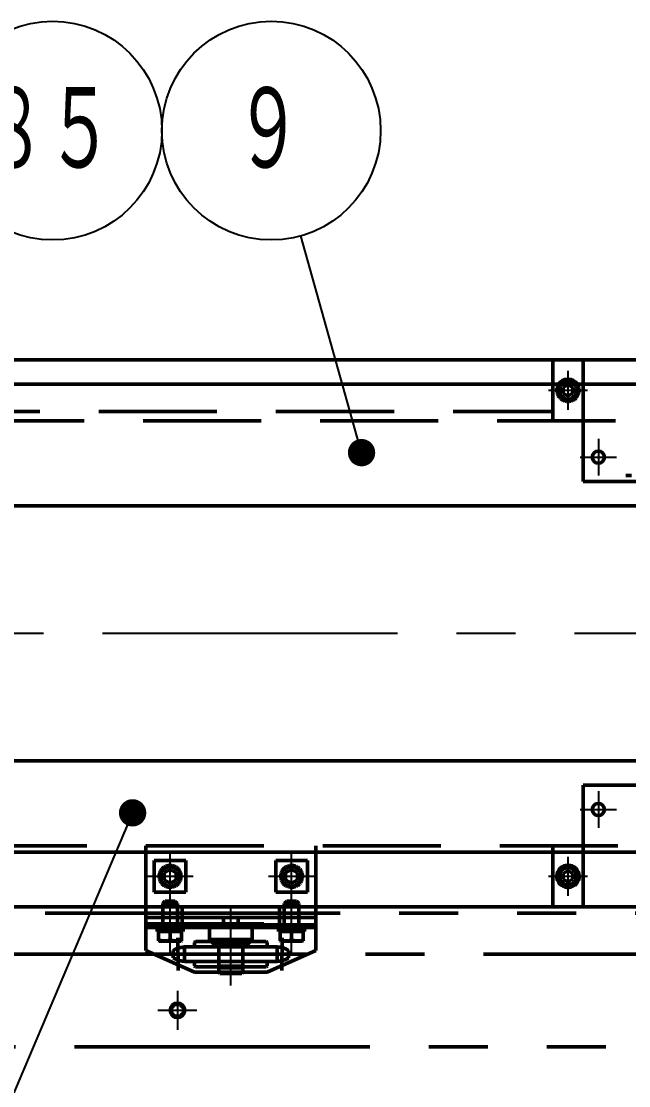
# Model space of a CAD drawing. Header units: millimetres. Extents: x -993 to 13147, y -7260 to 4342.
# Drawn here: x 1398 to 1898, y 2712 to 3588 of the extents above; entities that cross this region are included whole.
import ezdxf

# ---------------------------------------------------------------- set-up
doc = ezdxf.new("R2010")
doc.units = ezdxf.units.MM
doc.header["$LTSCALE"] = 7.649257
for name, pattern in [('CENTER', [50.8, 31.75, -6.35, 6.35, -6.35]), ('DASHED', [19.05, 12.7, -6.35]), ('PHANTOM', [63.5, 31.75, -6.35, 6.35, -6.35, 6.35, -6.35])]:
    doc.linetypes.add(name, pattern=pattern)
for name, color, linetype in [('NoLayerName_001', 7, 'Continuous'), ('NoLayerName_002', 7, 'Continuous'), ('NoLayerName_003', 7, 'Continuous')]:
    doc.layers.add(name, color=color, linetype=linetype)
doc.styles.get("Standard").update_dxf_attribs({"font": 'txt', "bigfont": 'extfont2'})

# ---------------------------------------------------------------- blocks, each defined once
blk = doc.blocks.new('JZB_0407')
at = {"layer": 'NoLayerName_001', "color": 7, "linetype": 'Continuous', "lineweight": 50}
for p, q in [((4378, 100), (5, 100)), ((4183, 0), (200, 0))]:
    blk.add_line(p, q, dxfattribs=at)
blk = doc.blocks.new('JZB_0408')
at = {"layer": 'NoLayerName_001', "color": 7, "linetype": 'Continuous', "lineweight": 50}
for p, q in [((200, 75), (4367, 75)), ((5, 0), (4562, 0))]:
    blk.add_line(p, q, dxfattribs=at)
blk = doc.blocks.new('JZB_0420')
at = {"layer": 'NoLayerName_001', "color": 4, "linetype": 'CENTER', "lineweight": 25}
for p, q in [((15, 30), (15, 0)), ((0, 15), (30, 15))]:
    blk.add_line(p, q, dxfattribs=at)
at = {"layer": 'NoLayerName_001', "color": 7, "linetype": 'Continuous', "lineweight": 50}
blk.add_circle((15, 15), 5, dxfattribs=at)
blk = doc.blocks.new('JZB_0426')
at = {"layer": 'NoLayerName_001', "color": 4, "linetype": 'CENTER', "lineweight": 25}
for p, q in [((15, 30), (15, 0)), ((0, 15), (30, 15))]:
    blk.add_line(p, q, dxfattribs=at)
at = {"layer": 'NoLayerName_001', "color": 7, "linetype": 'Continuous', "lineweight": 50}
blk.add_circle((15, 15), 5, dxfattribs=at)
blk = doc.blocks.new('JZB_0434')
at = {"layer": 'NoLayerName_001', "color": 7, "linetype": 'Continuous', "lineweight": 50}
for p, q in [((0, 80), (0, 100)), ((125, 100), (0, 100)), ((25, 80), (25, 100)), ((100, 80), (100, 100)), ((125, 80), (125, 100))]:
    blk.add_line(p, q, dxfattribs=at)
at = {"layer": 'NoLayerName_001', "color": 3, "linetype": 'DASHED', "lineweight": 50}
for p, q in [((0, 50), (0, 80)), ((25, 0), (25, 80)), ((100, 0), (100, 80)), ((125, 50), (125, 80)), ((60.25, 5), (64.75, 5)), ((25, 0), (100, 0))]:
    blk.add_line(p, q, dxfattribs=at)
blk = doc.blocks.new('JZB_0454')
at = {"layer": 'NoLayerName_001', "color": 3, "linetype": 'DASHED', "lineweight": 50}
for p, q in [((100, 100), (25, 100)), ((25, 100), (25, 45)), ((100, 100), (100, 45)), ((0, 50), (0, 45)), ((125, 50), (125, 45))]:
    blk.add_line(p, q, dxfattribs=at)
at = {"layer": 'NoLayerName_001', "color": 7, "linetype": 'Continuous', "lineweight": 50}
for p, q in [((0, 45), (0, 0)), ((25, 45), (25, 0)), ((100, 45), (100, 0)), ((125, 45), (125, 0)), ((0, 0), (125, 0))]:
    blk.add_line(p, q, dxfattribs=at)
blk = doc.blocks.new('JZB_0523')
at = {"layer": 'NoLayerName_001', "color": 7, "linetype": 'Continuous', "lineweight": 50}
for p, q in [((7.34, 0.17), (7.34, 1.4)), ((8.56, 0), (8.56, 1.2)), ((9.84, 0), (9.84, 1.2))]:
    blk.add_line(p, q, dxfattribs=at)
blk.add_arc((9.2, 9.18), 9.2, 273.9911, 266.0089, dxfattribs=at)
blk = doc.blocks.new('JZB_0525')
at = {"layer": 'NoLayerName_001', "color": 7, "linetype": 'Continuous', "lineweight": 50}
for p, q in [((8, 12.57), (4.04, 10.29)), ((4.04, 10.29), (4.04, 5.71)), ((11.96, 10.29), (8, 12.57)), ((11.96, 5.71), (11.96, 10.29)), ((4.04, 5.71), (8, 3.42)), ((8, 3.42), (11.96, 5.71))]:
    blk.add_line(p, q, dxfattribs=at)
for radius in [8, 7]:
    blk.add_circle((8, 8), radius, dxfattribs=at)
blk = doc.blocks.new('JZB_0527')
at = {"layer": 'NoLayerName_001', "color": 7, "linetype": 'Continuous', "lineweight": 50}
blk.add_arc((9.2, 9.18), 9.2, 32.92073, 147.07927, dxfattribs=at)
at = {"layer": 'NoLayerName_001', "color": 3, "linetype": 'DASHED', "lineweight": 50}
for start, end in [(147.07927, 266.0089), (273.9911, 32.92073)]:
    blk.add_arc((9.2, 9.18), 9.2, start, end, dxfattribs=at)
blk = doc.blocks.new('JZB_0529')
at = {"layer": 'NoLayerName_001', "color": 3, "linetype": 'DASHED', "lineweight": 50}
for p, q in [((8, 12.57), (4.04, 10.29)), ((4.04, 10.29), (4.04, 5.71)), ((11.96, 10.29), (8, 12.57)), ((11.96, 5.71), (11.96, 10.29)), ((4.04, 5.71), (8, 3.42)), ((8, 3.42), (11.96, 5.71))]:
    blk.add_line(p, q, dxfattribs=at)
for radius, start, end in [(8, 141.31781, 38.68219), (7, 134.41531, 45.58469)]:
    blk.add_arc((8, 8), radius, start, end, dxfattribs=at)
at = {"layer": 'NoLayerName_001', "color": 7, "linetype": 'Continuous', "lineweight": 50}
for radius, start, end in [(8, 38.68219, 141.31781), (7, 45.58469, 134.41531)]:
    blk.add_arc((8, 8), radius, start, end, dxfattribs=at)
blk = doc.blocks.new('JZB_0531')
at = {"layer": 'NoLayerName_001', "color": 4, "linetype": 'CENTER', "lineweight": 25}
for p, q in [((16, 32), (16, 0)), ((0, 16), (32, 16))]:
    blk.add_line(p, q, dxfattribs=at)
blk = doc.blocks.new('JZB_0534')
at = {"layer": 'NoLayerName_001', "color": 4, "linetype": 'CENTER', "lineweight": 25}
for p, q in [((16, 32), (16, 0)), ((0, 16), (32, 16))]:
    blk.add_line(p, q, dxfattribs=at)
blk = doc.blocks.new('JZB_0588')
at = {"layer": 'NoLayerName_001', "color": 7, "linetype": 'Continuous', "lineweight": 50}
for p, q in [((1875, 460), (1210, 460)), ((1210, 10), (1540, 10)), ((1680, 10), (1875, 10))]:
    blk.add_line(p, q, dxfattribs=at)
at = {"layer": 'NoLayerName_001', "color": 3, "linetype": 'DASHED', "lineweight": 50}
for p, q in [((1210, 417.5), (1875, 417.5)), ((663.6, 410), (4220, 410)), ((4260, 60), (0, 60))]:
    blk.add_line(p, q, dxfattribs=at)
blk = doc.blocks.new('JZB_0590')
at = {"layer": 'NoLayerName_001', "color": 3, "linetype": 'DASHED', "lineweight": 50}
for p, q in [((0, 0), (0, 26)), ((0, 26), (26, 26)), ((26, 0), (26, 26)), ((0, 0), (26, 0))]:
    blk.add_line(p, q, dxfattribs=at)
blk = doc.blocks.new('JZB_0591')
at = {"layer": 'NoLayerName_001', "color": 3, "linetype": 'DASHED', "lineweight": 50}
for p, q in [((9, 14.71), (4.05, 11.86)), ((4.05, 11.86), (4.05, 6.14)), ((13.95, 11.86), (9, 14.71)), ((13.95, 6.14), (13.95, 11.86)), ((4.05, 6.14), (9, 3.28)), ((9, 3.28), (13.95, 6.14))]:
    blk.add_line(p, q, dxfattribs=at)
for radius in [9, 7.8]:
    blk.add_circle((9, 9), radius, dxfattribs=at)
blk = doc.blocks.new('JZB_0592')
at = {"layer": 'NoLayerName_001', "color": 3, "linetype": 'DASHED', "lineweight": 50}
for p, q in [((0, 0), (0, 26)), ((0, 26), (26, 26)), ((26, 0), (26, 26)), ((0, 0), (26, 0))]:
    blk.add_line(p, q, dxfattribs=at)
blk = doc.blocks.new('JZB_0593')
at = {"layer": 'NoLayerName_001', "color": 3, "linetype": 'DASHED', "lineweight": 50}
for p, q in [((9, 14.71), (4.05, 11.86)), ((4.05, 11.86), (4.05, 6.14)), ((13.95, 11.86), (9, 14.71)), ((13.95, 6.14), (13.95, 11.86)), ((4.05, 6.14), (9, 3.28)), ((9, 3.28), (13.95, 6.14))]:
    blk.add_line(p, q, dxfattribs=at)
for radius in [9, 7.8]:
    blk.add_circle((9, 9), radius, dxfattribs=at)
blk = doc.blocks.new('JZB_0614')
at = {"layer": 'NoLayerName_001', "color": 7, "linetype": 'Continuous', "lineweight": 50}
for p, q in [((0, 18.9), (0, 45.9)), ((30, 45.9), (30, 39.9)), ((110, 39.9), (110, 45.9)), ((140, 18.9), (140, 45.9)), ((0, 39.9), (140, 39.9)), ((8, 37.9), (0, 37.9)), ((52.5, 37.9), (32, 37.9)), ((52.5, 39.9), (52.5, 27.9)), ((87.5, 27.9), (87.5, 39.9)), ((108, 37.9), (87.5, 37.9)), ((140, 37.9), (132, 37.9)), ((52.5, 27.9), (87.5, 27.9)), ((52.5, 27.9), (54.05, 26.35)), ((85.95, 26.35), (87.5, 27.9)), ((0, 18.9), (40, 0.9)), ((100, 0.9), (140, 18.9)), ((40, 0.9), (60.1, 0.9)), ((60, 4.55), (60, 1)), ((80, 4.55), (60, 4.55)), ((60, 1), (80, 1)), ((60, 1), (61, 0)), ((60.5, 5.35), (60.5, 4.55)), ((79, 0), (61, 0)), ((79, 0), (80, 1)), ((79.5, 4.55), (79.5, 5.35)), ((79.9, 0.9), (100, 0.9)), ((80, 1), (80, 4.55))]:
    blk.add_line(p, q, dxfattribs=at)
at = {"layer": 'NoLayerName_001', "color": 3, "linetype": 'DASHED', "lineweight": 50}
for p, q in [((64, 45.9), (64, 39.9)), ((76, 39.9), (76, 45.9)), ((8, 37.9), (32, 37.9)), ((87.5, 37.9), (52.5, 37.9)), ((108, 37.9), (132, 37.9)), ((54.05, 26.35), (56.5, 23.9)), ((83.5, 23.9), (85.95, 26.35)), ((83.5, 23.9), (56.5, 23.9)), ((80, 22.4), (60, 22.4)), ((60, 5.9), (60, 22.4)), ((80, 22.4), (80, 5.9)), ((60, 5.9), (80, 5.9)), ((60.5, 5.35), (60.5, 5.9)), ((79.5, 5.9), (79.5, 5.35))]:
    blk.add_line(p, q, dxfattribs=at)
for centre, start, end in [((58.5, 22.4), 0, 90), ((81.5, 22.4), 90, 180)]:
    blk.add_arc(centre, 1.5, start, end, dxfattribs=at)
blk = doc.blocks.new('JZB_0615')
at = {"layer": 'NoLayerName_001', "color": 3, "linetype": 'DASHED', "lineweight": 50}
for p, q in [((5.5, 33), (3.5, 31)), ((3.5, 31), (15.5, 31)), ((3.5, 8), (3.5, 31)), ((5.5, 33), (13.5, 33)), ((15.5, 31), (13.5, 33)), ((15.5, 31), (15.5, 8))]:
    blk.add_line(p, q, dxfattribs=at)
at = {"layer": 'NoLayerName_001', "color": 7, "linetype": 'Continuous', "lineweight": 50}
for p, q in [((0, 8), (0, 0.29)), ((19, 8), (0, 8)), ((0, 0.29), (0.5, 0)), ((0.5, 0), (18.5, 0)), ((9.5, 8), (9.5, 1.14)), ((18.5, 0), (19, 0.29)), ((19, 0.29), (19, 8))]:
    blk.add_line(p, q, dxfattribs=at)
at = {"layer": 'NoLayerName_001', "color": 7, "linetype": 'Continuous', "lineweight": 50, "start_tangent": (-0.968004, -0.250936), "end_tangent": (-0.982197, 0.187856)}
for points in [[(9.5, 1.14), (7.01, 0.49), (4.41, 0.29), (0, 1.14)], [(19, 1.14), (16.51, 0.49), (13.91, 0.29), (9.5, 1.14)]]:
    blk.add_spline(points, degree=3, dxfattribs=at)
blk = doc.blocks.new('JZB_0616')
at = {"layer": 'NoLayerName_001', "color": 3, "linetype": 'DASHED', "lineweight": 50}
for p, q in [((5.5, 33), (3.5, 31)), ((3.5, 31), (15.5, 31)), ((3.5, 8), (3.5, 31)), ((5.5, 33), (13.5, 33)), ((15.5, 31), (13.5, 33)), ((15.5, 31), (15.5, 8))]:
    blk.add_line(p, q, dxfattribs=at)
at = {"layer": 'NoLayerName_001', "color": 7, "linetype": 'Continuous', "lineweight": 50}
for p, q in [((0, 0.29), (0, 8)), ((19, 8), (0, 8)), ((0, 0.29), (0.5, 0)), ((0.5, 0), (18.5, 0)), ((9.5, 8), (9.5, 1.14)), ((18.5, 0), (19, 0.29)), ((19, 8), (19, 0.29))]:
    blk.add_line(p, q, dxfattribs=at)
at = {"layer": 'NoLayerName_001', "color": 7, "linetype": 'Continuous', "lineweight": 50, "start_tangent": (-0.968004, -0.250936), "end_tangent": (-0.982197, 0.187856)}
for points in [[(9.5, 1.14), (7.01, 0.49), (4.41, 0.29), (0, 1.14)], [(19, 1.14), (16.51, 0.49), (13.91, 0.29), (9.5, 1.14)]]:
    blk.add_spline(points, degree=3, dxfattribs=at)
blk = doc.blocks.new('JZB_0617')
at = {"layer": 'NoLayerName_001', "color": 7, "linetype": 'Continuous', "lineweight": 50}
for p, q in [((0, 3), (0, 0)), ((1.25, 0), (0, 0)), ((9.98, 0), (8.52, 3)), ((11.52, 3), (12.98, 0)), ((21.5, 0), (20.25, 0)), ((21.5, 0), (21.5, 3))]:
    blk.add_line(p, q, dxfattribs=at)
blk = doc.blocks.new('JZB_0618')
at = {"layer": 'NoLayerName_001', "color": 7, "linetype": 'Continuous', "lineweight": 50}
for p, q in [((0, 3), (0, 0)), ((1.25, 0), (0, 0)), ((9.98, 0), (8.52, 3)), ((11.52, 3), (12.98, 0)), ((21.5, 0), (20.25, 0)), ((21.5, 0), (21.5, 3))]:
    blk.add_line(p, q, dxfattribs=at)
blk = doc.blocks.new('JZB_0619')
at = {"layer": 'NoLayerName_001', "color": 7, "linetype": 'Continuous', "lineweight": 50}
for p, q in [((0, 2.5), (0, 0)), ((0, 0), (24, 0)), ((24, 0), (24, 2.5))]:
    blk.add_line(p, q, dxfattribs=at)
blk = doc.blocks.new('JZB_0620')
at = {"layer": 'NoLayerName_001', "color": 7, "linetype": 'Continuous', "lineweight": 50}
for p, q in [((0, 2.5), (0, 0)), ((0, 0), (24, 0)), ((24, 0), (24, 2.5))]:
    blk.add_line(p, q, dxfattribs=at)
blk = doc.blocks.new('JZB_0636')
at = {"layer": 'NoLayerName_001', "color": 3, "linetype": 'DASHED', "lineweight": 50}
for p, q in [((0, 54), (0, 104)), ((140, 54), (140, 104)), ((0, 40), (140, 40)), ((60.1, 0), (79.9, 0))]:
    blk.add_line(p, q, dxfattribs=at)
at = {"layer": 'NoLayerName_001', "color": 7, "linetype": 'Continuous', "lineweight": 50}
for p, q in [((0, 45), (0, 54)), ((0, 54), (140, 54)), ((30, 54), (30, 45)), ((110, 45), (110, 54)), ((140, 54), (140, 45)), ((0, 45), (140, 45))]:
    blk.add_line(p, q, dxfattribs=at)
blk = doc.blocks.new('JZB_0638')
at = {"layer": 'NoLayerName_003', "color": 7, "linetype": 'Continuous', "lineweight": 50}
for p, q in [((18.41, 21), (17.41, 20)), ((17.41, 20), (17.41, 16.45)), ((18.41, 21), (76.41, 21)), ((77.41, 20), (76.41, 21)), ((77.41, 16.45), (77.41, 20)), ((0, 7.48), (0, 13.53)), ((9.11, 16.45), (85.52, 16.45)), ((9.36, 4.55), (9.36, 16.45)), ((85.46, 4.55), (85.46, 16.45)), ((94.85, 7.48), (94.85, 13.53)), ((9.21, 4.55), (84.2, 4.55)), ((17.41, 4.55), (17.41, 1)), ((17.41, 1), (18.41, 0)), ((18.41, 0), (76.41, 0)), ((76.41, 0), (77.41, 1)), ((77.41, 1), (77.41, 4.55)), ((85.52, 4.55), (84.2, 4.55))]:
    blk.add_line(p, q, dxfattribs=at)
for centre, start, end in [((84.85, -2.24), 72.47382, 87.94439), ((84.85, 23.24), 272.05561, 287.58536)]:
    blk.add_arc(centre, 18.7, start, end, dxfattribs=at)
for points, start_tangent, end_tangent in [([(9.11, 16.45), (8.46, 16.35), (5.07, 15.73), (1.73, 14.48), (0, 13.53)], (-0.98913, -0.147046), (-0.875929, -0.48244)), ([(94.85, 13.53), (91.89, 15.08), (90.49, 15.59)], (-0.885066, 0.465465), (-0.940136, 0.3408)), ([(0, 7.48), (3.12, 5.92), (6.54, 4.93), (8.46, 4.65), (9.21, 4.55)], (0.894476, -0.447116), (0.991781, -0.127944)), ([(90.5, 5.41), (93.21, 6.52), (94.85, 7.48)], (0.925351, 0.379112), (0.865229, 0.501376))]:
    blk.add_spline(points, degree=3, dxfattribs=dict(at, start_tangent=start_tangent, end_tangent=end_tangent))
blk = doc.blocks.new('JZB_0720')
at = {"layer": 'NoLayerName_001', "color": 4, "linetype": 'CENTER', "lineweight": 50}
blk.add_line((0, 90.95), (1138.41, 90.95), dxfattribs=at)
blk = doc.blocks.new('JZB_0724')
at = {"layer": 'NoLayerName_002', "color": 3, "linetype": 'PHANTOM', "lineweight": 50}
for p, q in [((0, 110), (2210, 110)), ((2210, 0), (0, 0))]:
    blk.add_line(p, q, dxfattribs=at)
at = {"layer": 'NoLayerName_003', "color": 3, "linetype": 'PHANTOM', "lineweight": 50}
blk.add_circle((1566, 30), 5, dxfattribs=at)
blk = doc.blocks.new('JZB_0726')
at = {"layer": 'NoLayerName_002', "color": 4, "linetype": 'CENTER', "lineweight": 25}
for p, q in [((16, 32), (16, 0)), ((0, 16), (32, 16))]:
    blk.add_line(p, q, dxfattribs=at)
at = {"layer": 'NoLayerName_002', "color": 7, "linetype": 'Continuous', "lineweight": 50}
blk.add_circle((16, 16), 6, dxfattribs=at)
blk = doc.blocks.new('_DOT')
at = {"color": 0, "linetype": 'ByBlock', "lineweight": -2}
blk.add_line((-0.5, 0), (-1, 0), dxfattribs=at)
at = {"color": 0, "linetype": 'ByBlock', "lineweight": -2, "const_width": 0.5}
blk.add_lwpolyline([(-0.25, 0, 1), (0.25, 0, 1)], format="xyb", close=True, dxfattribs=at)
blk = doc.blocks.new('DIM_0004')
at = {"color": 3, "linetype": 'Continuous', "lineweight": 25}
blk.add_lwpolyline([(524.32, 16.88), (474.3, 195.27)], dxfattribs=at)
for centre in [(90, 281.93), (270, 281.93), (450, 281.93)]:
    blk.add_circle(centre, 90, dxfattribs=at)
at = {"color": 3, "linetype": 'Continuous', "lineweight": 25, "xscale": 22.5, "yscale": 22.5, "zscale": 22.5, "rotation": 285.6631903846373}
blk.add_blockref('_DOT', (524.32, 16.88), dxfattribs=at)
at = {"color": 2, "linetype": 'Continuous', "lineweight": 50, "width": 0.666667}
for s, p in [('１１２', (0, 244.43)), ('８５', (210, 244.43)), ('９', (420, 244.43))]:
    blk.add_text(s, height=75, dxfattribs=at).set_placement(p)
blk = doc.blocks.new('DIM_0005')
at = {"color": 3, "linetype": 'Continuous', "lineweight": 25}
for points in [[(635.24, 418.47), (494.21, 168.39)], [(602.63, 385.2), (635.24, 418.47), (623.64, 373.35)]]:
    blk.add_lwpolyline(points, dxfattribs=at)
for centre in [(90, 90), (270, 90), (450, 90)]:
    blk.add_circle(centre, 90, dxfattribs=at)
at = {"color": 2, "linetype": 'Continuous', "lineweight": 50, "width": 0.666667}
for s, p in [('１１３', (0, 52.5)), ('８７', (210, 52.5)), ('６', (420, 52.5))]:
    blk.add_text(s, height=75, dxfattribs=at).set_placement(p)
blk = doc.blocks.new('DIM_0006')
at = {"color": 3, "linetype": 'Continuous', "lineweight": 25}
blk.add_lwpolyline([(671.27, 611.02), (485.18, 172.84)], dxfattribs=at)
for centre in [(90, 90), (270, 90), (450, 90)]:
    blk.add_circle(centre, 90, dxfattribs=at)
at = {"color": 3, "linetype": 'Continuous', "lineweight": 25, "xscale": 22.5, "yscale": 22.5, "zscale": 22.5, "rotation": 66.98944853930921}
blk.add_blockref('_DOT', (671.27, 611.02), dxfattribs=at)
at = {"color": 2, "linetype": 'Continuous', "lineweight": 50, "width": 0.666667}
for s, p in [('１１２', (0, 52.5)), ('８５', (210, 52.5)), ('８', (420, 52.5))]:
    blk.add_text(s, height=75, dxfattribs=at).set_placement(p)

msp = doc.modelspace()

# ---------------------------------------------------------------- linework, layer by layer
at = {"layer": 'NoLayerName_001', "color": 4, "linetype": 'CENTER', "lineweight": 25}
for p, q in [((-90, 3084.3579), (6547.9144, 3084.3579)), ((1520, 2871.1179), (1520, 2903.3579)), ((1620, 2871.1179), (1620, 2903.3579)), ((1501, 2884.3579), (1539, 2884.3579)), ((1601, 2884.3579), (1639, 2884.3579)), ((1520, 2820.8579), (1520, 2873.8579)), ((1620, 2820.8579), (1620, 2873.8579)), ((1570, 2794.4579), (1570, 2860.3579))]:
    msp.add_line(p, q, dxfattribs=at)
at = {"layer": 'NoLayerName_001', "color": 4, "linetype": 'CENTER', "lineweight": 50}
for p, q in [((1526.5098, 2806.9204), (1526.4451, 2833.6954)), ((1612.0738, 2806.9204), (1612.1386, 2833.6954))]:
    msp.add_line(p, q, dxfattribs=at)

# ---------------------------------------------------------------- block references
at = {"layer": 'NoLayerName_001', "color": 3, "linetype": 'Continuous', "lineweight": 25}
for name, p in [('DIM_0004', (1153.2517, 3216.1818)), ('DIM_0006', (817.8538, 2325.5879)), ('DIM_0005', (1798.2976, 2325.5879))]:
    msp.add_blockref(name, p, dxfattribs=at)
at = {"layer": 'NoLayerName_001'}
for name, p in [('JZB_0720', (1000.7965, 2729.3579)), ('JZB_0588', (-40, 2849.3579)), ('JZB_0434', (1835, 3209.3579)), ('JZB_0534', (1831.5, 3268.3579)), ('JZB_0407', (-40, 3189.3579)), ('JZB_0527', (1838.3, 3275.1802)), ('JZB_0529', (1839.5, 3276.3579)), ('JZB_0420', (1857.5, 3214.3579)), ('JZB_0408', (-40, 2904.3579)), ('JZB_0454', (1835, 2859.3579)), ('JZB_0426', (1857.5, 2924.3579)), ('JZB_0636', (1500, 2805.3579)), ('JZB_0531', (1831.5, 2868.3579)), ('JZB_0592', (1507, 2871.3579)), ('JZB_0593', (1511, 2875.3579)), ('JZB_0590', (1607, 2871.3579)), ('JZB_0591', (1611, 2875.3579)), ('JZB_0523', (1838.3, 2875.1802)), ('JZB_0525', (1839.5, 2876.3579)), ('JZB_0616', (1510.5, 2830.8579)), ('JZB_0615', (1610.5, 2830.8579)), ('JZB_0724', (-40, 2744.0579)), ('JZB_0614', (1500, 2804.4579)), ('JZB_0620', (1508, 2841.8579)), ('JZB_0617', (1509.25, 2838.8579)), ('JZB_0619', (1608, 2841.8579)), ('JZB_0618', (1609.25, 2838.8579)), ('JZB_0638', (1522.589, 2809.8079)), ('JZB_0726', (1510, 2758.0579))]:
    msp.add_blockref(name, p, dxfattribs=at)

doc.saveas('drawing.dxf')
